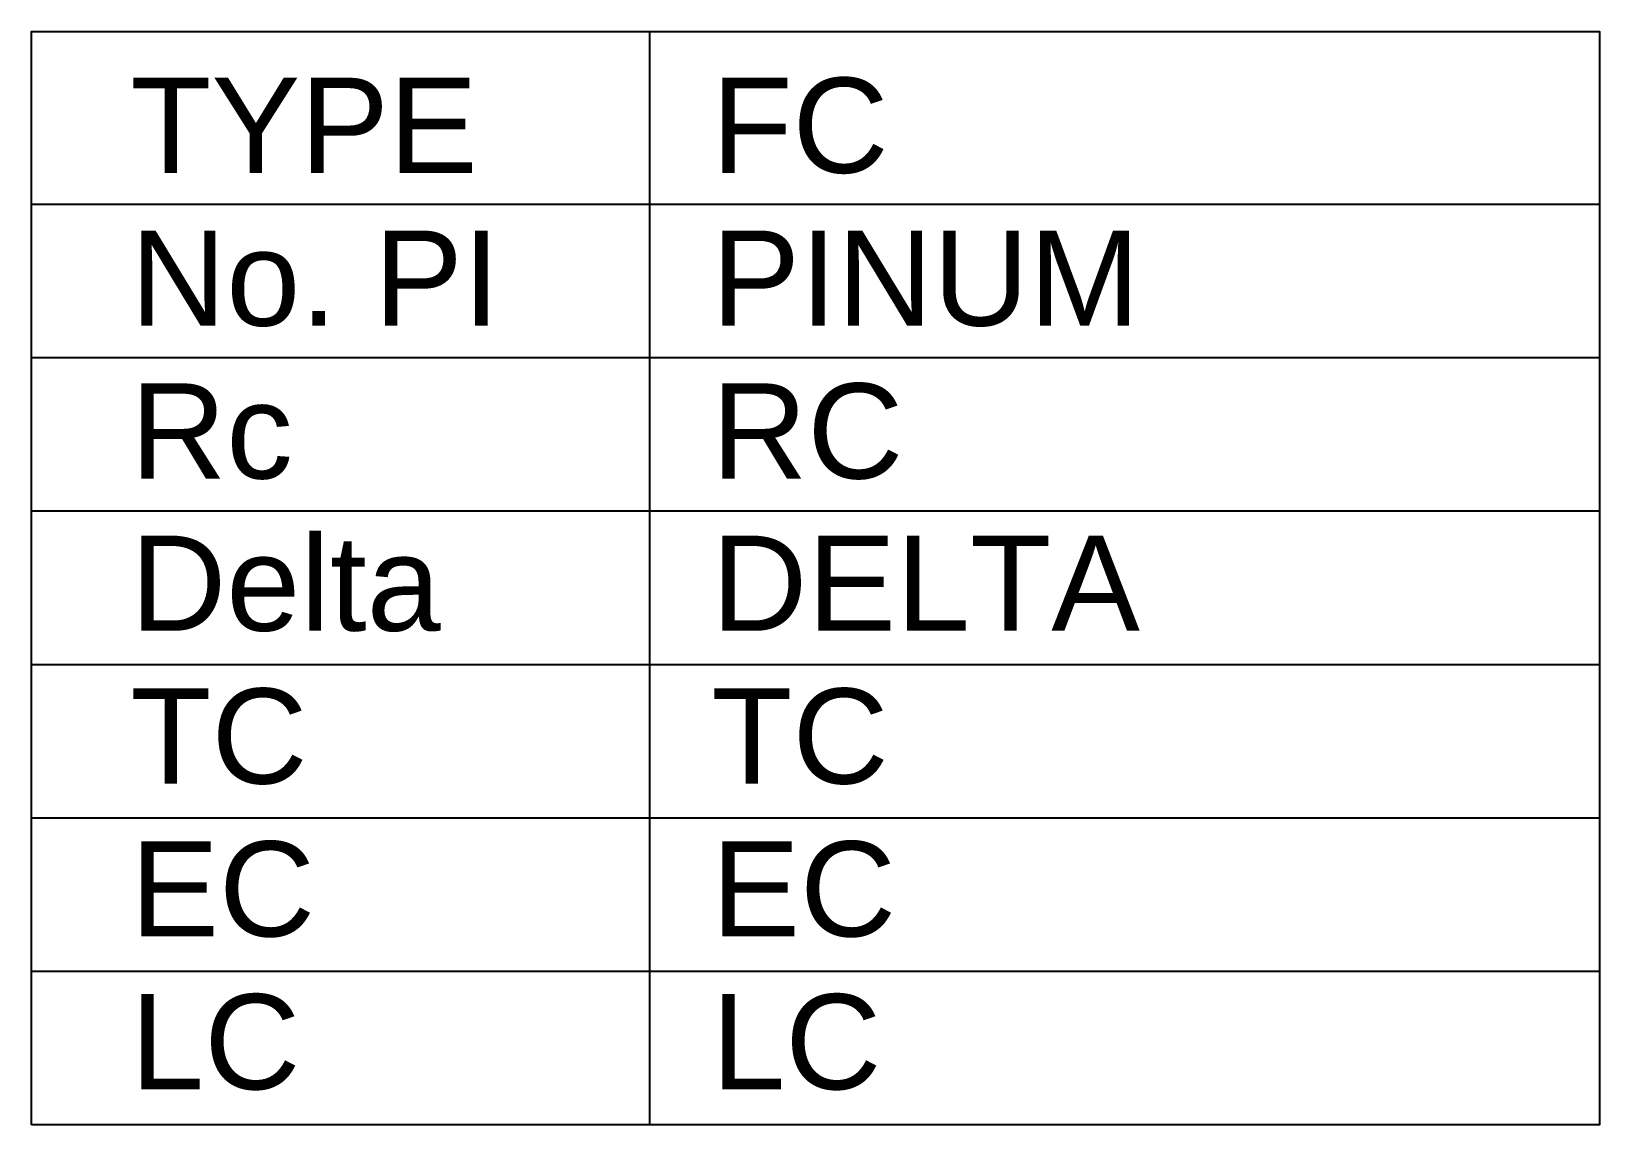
# Model space of a CAD drawing. Header units: inches. Extents: x 0 to 41.2, y -28.7 to 0.
import ezdxf

# ---------------------------------------------------------------- set-up
doc = ezdxf.new("R2010")
doc.units = ezdxf.units.IN
doc.header["$MEASUREMENT"] = 0
doc.layers.add('tulisan', color=117, linetype='Continuous')
doc.styles.get("Standard").update_dxf_attribs({"font": 'ARIAL.TTF'})

# ---------------------------------------------------------------- blocks, each defined once
blk = doc.blocks.new('baru')
at = {"layer": 'tulisan', "ltscale": 0.05}
for p, q in [((13.637, 3.719), (13.637, -25.01)), ((-2.597, -0.821), (38.582, -0.821)), ((-2.597, -4.852), (38.582, -4.852)), ((-2.597, -8.884), (38.582, -8.884)), ((-2.597, -12.915), (38.582, -12.915)), ((-2.597, -16.947), (38.582, -16.947)), ((-2.597, -20.978), (38.582, -20.978))]:
    blk.add_line(p, q, dxfattribs=at)
blk.add_lwpolyline([(-2.597, -25.01), (-2.597, 3.719), (38.582, 3.719), (38.582, -25.01)], close=True, dxfattribs=at)

msp = doc.modelspace()

# ---------------------------------------------------------------- block references
msp.add_blockref('baru', (2.597, -3.719))

# ---------------------------------------------------------------- texts
for s, p in [('TYPE', (2.597, -3.719)), ('FC', (17.853, -3.719)), ('No. PI', (2.597, -7.735)), ('Rc', (2.597, -11.751)), ('Delta', (2.597, -15.751)), ('TC', (2.597, -19.767)), ('EC', (2.597, -23.783)), ('LC', (2.597, -27.799))]:
    msp.add_text(s, height=2.5).set_placement(p)
for tag, p in [('PINUM', (17.853, -7.735)), ('RC', (17.853, -11.751)), ('DELTA', (17.853, -15.751)), ('TC', (17.853, -19.767)), ('EC', (17.853, -23.783)), ('LC', (17.853, -27.799))]:
    msp.add_attdef(tag, p, '', height=2.5)

doc.saveas('drawing.dxf')
